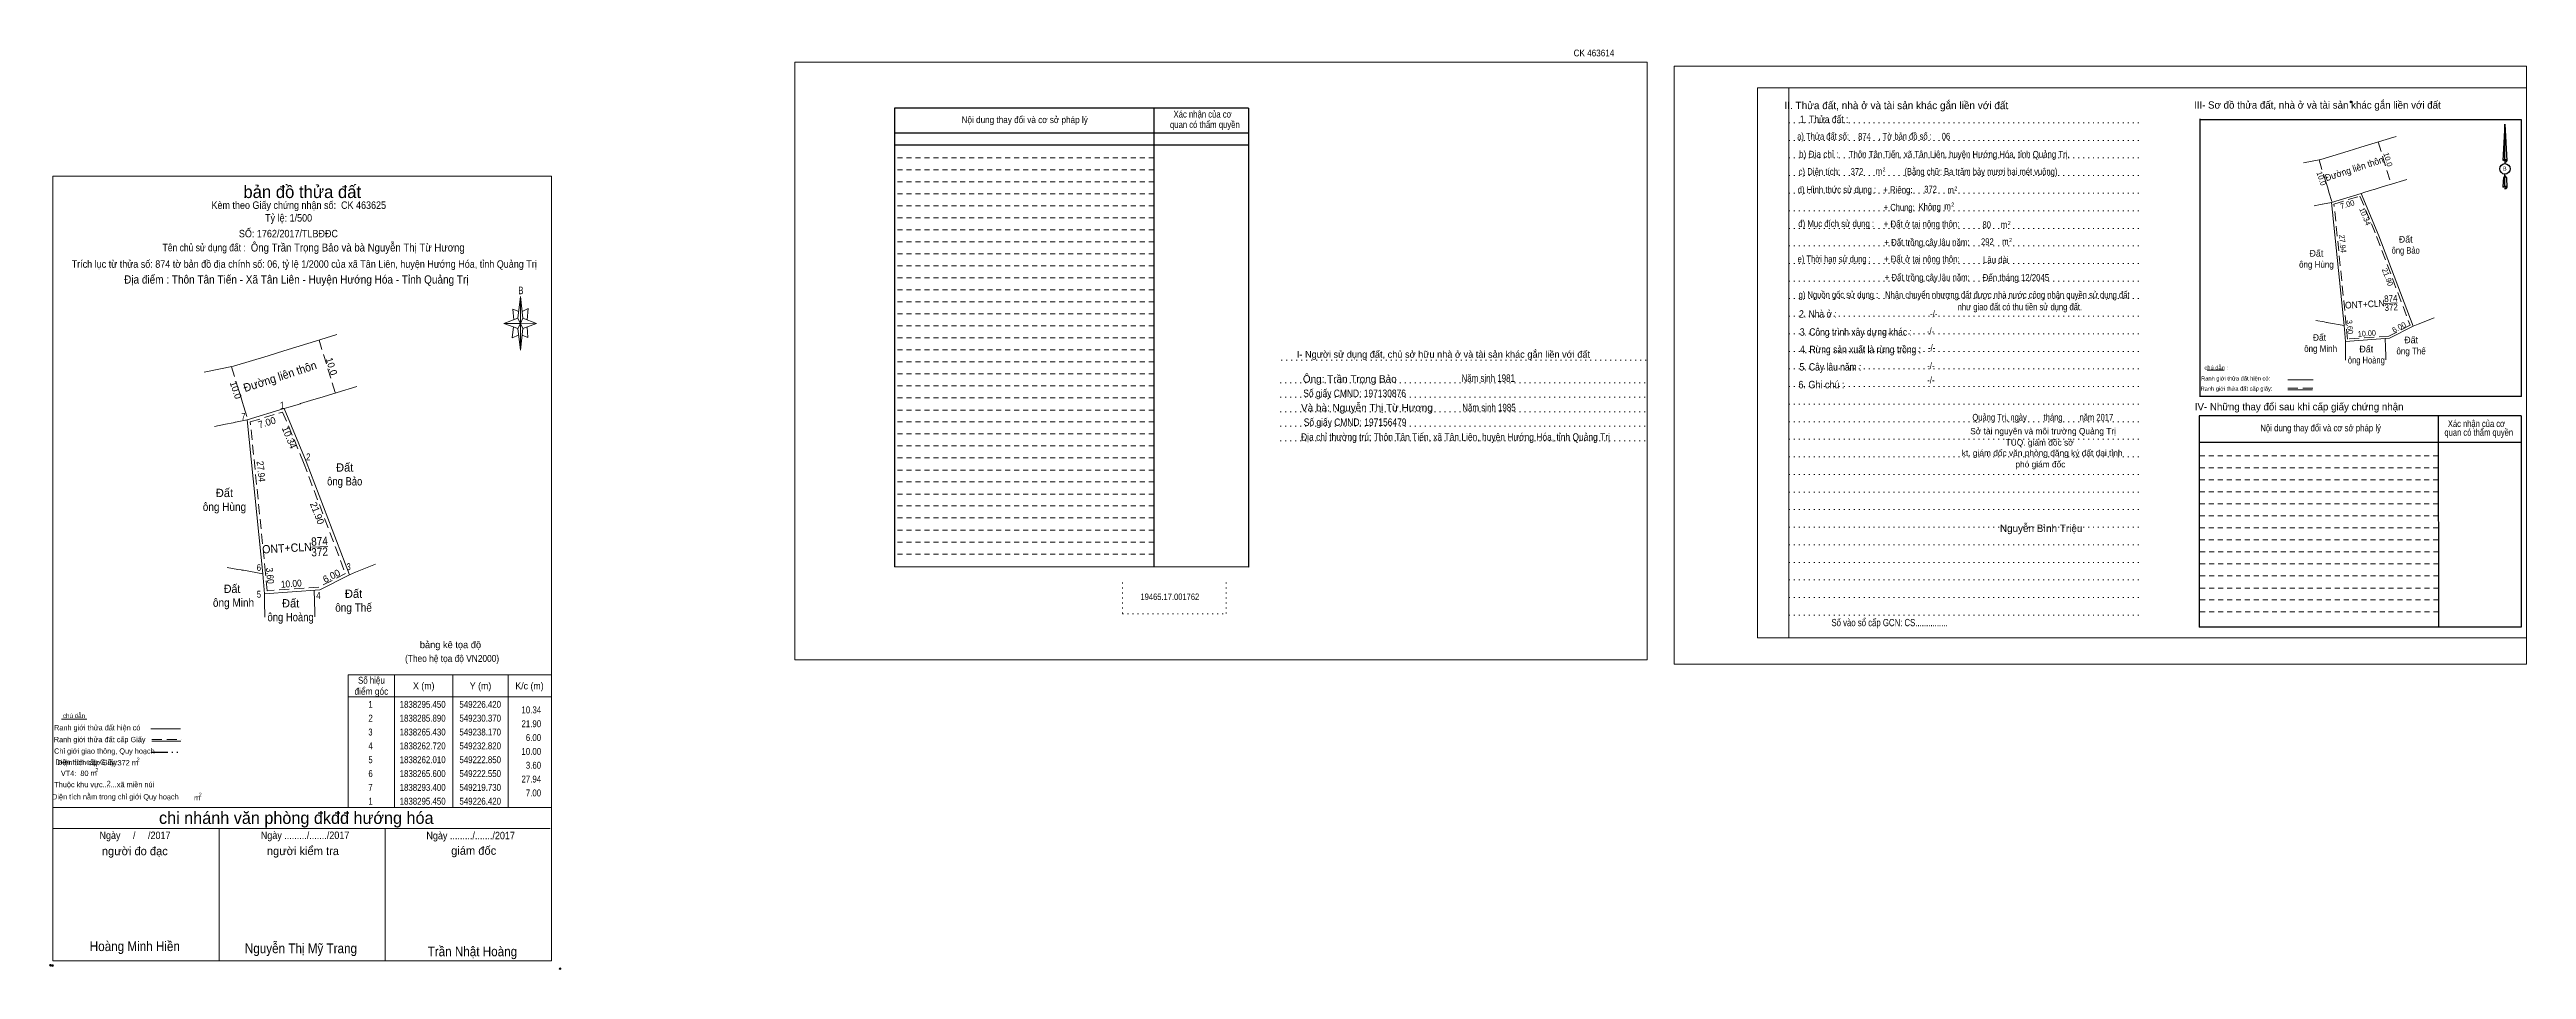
# Model space of a CAD drawing. Header units: metres. Extents: x 548693 to 549631, y 1838175 to 1838407.
# Drawn here: x 549184 to 549631.2, y 1838194.1 to 1838360.3 of the extents above; entities that cross this region are included whole.
import ezdxf
from ezdxf.enums import TextEntityAlignment as Align

# ---------------------------------------------------------------- set-up
doc = ezdxf.new("R2010")
doc.units = ezdxf.units.M
doc.header["$LTSCALE"] = 0.6
doc.header["$PDMODE"] = 32
doc.header["$PDSIZE"] = 0.3
for name, pattern in [('DASH_DOUBLE_DOT', [9.2, 5, -1.2, 0.3, -1.2, 0.3, -1.2]), ('DOTTED', [1.5, 0.3, -1.2]), ('MEDIUM_DASHED', [4.5, 3, -1.5]), ('SHORT_DASHED', [2.7, 1.5, -1.2])]:
    doc.linetypes.add(name, pattern=pattern)
for name, color, linetype, lineweight in [('1', 7, 'DOTTED', 13), ('14', 7, 'Continuous', 13), ('15', 7, 'Continuous', 13), ('18', 7, 'Continuous', 25), ('2', 7, 'SHORT_DASHED', 13), ('21', 7, 'Continuous', 13), ('28', 7, 'Continuous', 13), ('55', 7, 'Continuous', 13), ('63', 7, 'Continuous', 13)]:
    doc.layers.add(name, color=color, linetype=linetype, lineweight=lineweight)
for name, color, linetype in [('10', 7, 'Continuous'), ('20', 7, 'Continuous'), ('40', 7, 'Continuous'), ('9', 7, 'Continuous')]:
    doc.layers.add(name, color=color, linetype=linetype)

msp = doc.modelspace()

# ---------------------------------------------------------------- linework, layer by layer
at = {"layer": '1', "linetype": 'Continuous'}
for p, q in [((549492.42, 1838353.4), (549631.24, 1838353.4)), ((549492.42, 1838353.4), (549492.42, 1838254.02)), ((549631.24, 1838353.4), (549631.24, 1838253.18)), ((549492.42, 1838254.02), (549631.24, 1838254.02))]:
    msp.add_line(p, q, dxfattribs=at)
at = {"layer": '1'}
for p, q in [((549498.04, 1838353.4), (549498.04, 1838254.02)), ((549498.04, 1838353.4), (549498.04, 1838254.02)), ((549498.08, 1838347.1), (549561.5, 1838347.1)), ((549498.08, 1838343.92), (549561.5, 1838343.92)), ((549498.08, 1838340.74), (549561.5, 1838340.74)), ((549498.08, 1838337.56), (549561.5, 1838337.56)), ((549498.08, 1838334.38), (549561.5, 1838334.38)), ((549498.08, 1838331.2), (549561.5, 1838331.2)), ((549498.08, 1838328.02), (549561.5, 1838328.02)), ((549498.08, 1838324.86), (549561.5, 1838324.86)), ((549498.08, 1838321.66), (549561.5, 1838321.66)), ((549498.08, 1838318.5), (549561.5, 1838318.5)), ((549498.08, 1838315.32), (549561.5, 1838315.32)), ((549498.08, 1838312.14), (549561.5, 1838312.14)), ((549498.08, 1838308.96), (549561.5, 1838308.96)), ((549498.08, 1838305.8), (549561.5, 1838305.8)), ((549406.42, 1838304.18), (549472.46, 1838304.18)), ((549498.08, 1838302.62), (549561.5, 1838302.62)), ((549406.22, 1838300.12), (549472.24, 1838300.12)), ((549406.22, 1838297.5), (549472.24, 1838297.5)), ((549498.08, 1838299.44), (549561.5, 1838299.44)), ((549498.08, 1838296.26), (549561.5, 1838296.26)), ((549406.22, 1838294.88), (549472.24, 1838294.88)), ((549406.22, 1838292.26), (549472.24, 1838292.26)), ((549498.08, 1838293.08), (549561.5, 1838293.08)), ((549406.22, 1838289.62), (549472.24, 1838289.62)), ((549498.08, 1838289.92), (549561.5, 1838289.92)), ((549498.08, 1838286.74), (549561.5, 1838286.74)), ((549498.08, 1838283.56), (549561.5, 1838283.56)), ((549498.08, 1838280.38), (549561.5, 1838280.38)), ((549498.08, 1838277.2), (549561.5, 1838277.2)), ((549498.08, 1838274.02), (549561.5, 1838274.02)), ((549498.08, 1838270.84), (549561.5, 1838270.84)), ((549498.08, 1838267.66), (549561.5, 1838267.66)), ((549377.76, 1838264.04), (549377.76, 1838258.4)), ((549396.5, 1838264.04), (549396.5, 1838258.4)), ((549498.08, 1838264.5), (549561.5, 1838264.5)), ((549498.08, 1838261.32), (549561.5, 1838261.32)), ((549377.76, 1838258.4), (549396.5, 1838258.4)), ((549498.08, 1838258.14), (549561.5, 1838258.14))]:
    msp.add_line(p, q, dxfattribs=at)
at = {"layer": '1', "linetype": 'Continuous'}
for points in [[(549318.58, 1838250.04), (549472.48, 1838250.04), (549472.48, 1838358.04), (549318.58, 1838358.04)], [(549318.58, 1838358.04), (549472.48, 1838358.04), (549472.48, 1838250.04), (549318.58, 1838250.04)], [(549318.58, 1838250.04), (549472.48, 1838250.04), (549472.48, 1838358.04), (549318.58, 1838358.04)], [(549477.34, 1838249.3), (549631.24, 1838249.3), (549631.24, 1838357.3), (549477.34, 1838357.3)], [(549498.04, 1838353.4), (549631.24, 1838353.4), (549631.24, 1838254.02), (549498.04, 1838254.02)]]:
    msp.add_lwpolyline(points, close=True, dxfattribs=at)
at = {"layer": '14'}
for p, q in [((549594.09, 1838340.46), (549599.07, 1838341.99)), ((549599.07, 1838341.99), (549601.36, 1838342.7)), ((549601.36, 1838342.7), (549606.53, 1838344.28)), ((549606.53, 1838344.28), (549606.71, 1838344.34)), ((549606.71, 1838344.34), (549607.69, 1838344.64)), ((549590.98, 1838339.85), (549594.09, 1838340.46)), ((549607.03, 1838336.06), (549609.06, 1838336.69)), ((549609.06, 1838336.69), (549609.66, 1838336.87)), ((549596.06, 1838332.7), (549601.41, 1838334.34)), ((549598.31, 1838310.46), (549596.06, 1838332.7)), ((549601.41, 1838334.34), (549602.06, 1838334.54)), ((549604.57, 1838326.7), (549601.41, 1838334.34)), ((549602.06, 1838334.54), (549603.25, 1838334.91)), ((549603.25, 1838334.91), (549603.71, 1838335.05)), ((549603.71, 1838335.05), (549603.76, 1838335.06)), ((549603.76, 1838335.06), (549605.2, 1838335.5)), ((549605.2, 1838335.5), (549607.03, 1838336.06)), ((549604.57, 1838326.7), (549610.81, 1838310.33)), ((549605.57, 1838314.43), (549607.89, 1838314.55)), ((549593.19, 1838311.38), (549594.71, 1838311.11)), ((549593.19, 1838311.38), (549594.71, 1838311.11)), ((549593.19, 1838311.38), (549594.71, 1838311.11)), ((549593.19, 1838311.38), (549594.71, 1838311.11)), ((549594.71, 1838311.11), (549595.16, 1838311.03)), ((549594.71, 1838311.11), (549595.16, 1838311.03)), ((549594.71, 1838311.11), (549595.16, 1838311.03)), ((549594.71, 1838311.11), (549595.16, 1838311.03)), ((549595.16, 1838311.03), (549595.27, 1838311.02)), ((549595.16, 1838311.03), (549595.27, 1838311.02)), ((549595.16, 1838311.03), (549595.27, 1838311.02)), ((549595.16, 1838311.03), (549595.27, 1838311.02)), ((549598.31, 1838310.46), (549598.55, 1838307.59)), ((549606.53, 1838308.16), (549610.81, 1838310.33)), ((549610.81, 1838310.33), (549611.69, 1838310.69)), ((549611.69, 1838310.69), (549614.6, 1838311.87)), ((549606.53, 1838308.16), (549598.55, 1838307.59)), ((549598.55, 1838307.59), (549598.56, 1838306.9)), ((549598.56, 1838306.9), (549598.57, 1838306.28)), ((549598.57, 1838306.28), (549598.59, 1838304.38)), ((549605.74, 1838308.1), (549605.78, 1838306.54)), ((549605.78, 1838306.54), (549605.82, 1838304.94)), ((549598.59, 1838304.38), (549598.59, 1838304.21)), ((549605.82, 1838304.94), (549605.83, 1838304.63)), ((549605.83, 1838304.63), (549605.83, 1838304.26))]:
    msp.add_line(p, q, dxfattribs=at)
at = {"layer": '14', "linetype": 'MEDIUM_DASHED'}
for p, q in [((549604.46, 1838343.65), (549606.81, 1838335.99)), ((549595.58, 1838334.59), (549596.15, 1838332.73))]:
    msp.add_line(p, q, dxfattribs=at)
for points in [[(549593.8, 1838340.38), (549594.71, 1838337.38), (549594.9, 1838336.8)], [(549594.9, 1838336.8), (549595.35, 1838335.36), (549595.58, 1838334.59)]]:
    msp.add_lwpolyline(points, dxfattribs=at)
at = {"layer": '14'}
for points in [[(549592.93, 1838332.1), (549594.03, 1838332.31), (549594.34, 1838332.37)], [(549594.34, 1838332.37), (549594.39, 1838332.38), (549596.06, 1838332.7)], [(549595.27, 1838311.02), (549595.5, 1838310.98), (549598.31, 1838310.46)], [(549595.27, 1838311.02), (549595.5, 1838310.98), (549598.31, 1838310.46)], [(549595.27, 1838311.02), (549595.5, 1838310.98), (549598.31, 1838310.46)], [(549595.27, 1838311.02), (549595.5, 1838310.98), (549598.31, 1838310.46)]]:
    msp.add_lwpolyline(points, dxfattribs=at)
at = {"layer": '14', "linetype": 'MEDIUM_DASHED'}
msp.add_lwpolyline([(549596.49, 1838332.42), (549601.18, 1838333.86), (549604.19, 1838326.55), (549610.24, 1838310.5), (549606.42, 1838308.55), (549598.92, 1838308.02), (549598.71, 1838310.5)], close=True, dxfattribs=at)
at = {"layer": '15'}
for p, q in [((549223.49, 1838305.01), (549226.36, 1838305.89)), ((549226.36, 1838305.89), (549232.82, 1838307.87)), ((549232.82, 1838307.87), (549233.05, 1838307.94)), ((549233.05, 1838307.94), (549235.91, 1838308.82)), ((549211.94, 1838302.06), (549217.27, 1838303.1)), ((549217.27, 1838303.1), (549223.49, 1838305.01)), ((549227.23, 1838295.7), (549228.72, 1838296.16)), ((549228.72, 1838296.16), (549229.29, 1838296.33)), ((549229.29, 1838296.33), (549229.36, 1838296.35)), ((549229.36, 1838296.35), (549231.16, 1838296.9)), ((549231.16, 1838296.9), (549233.44, 1838297.6)), ((549233.44, 1838297.6), (549235.98, 1838298.38)), ((549235.98, 1838298.38), (549239.5, 1838299.46)), ((549213.8, 1838292.24), (549215.82, 1838292.64)), ((549219.73, 1838293.4), (549226.42, 1838295.45)), ((549222.55, 1838265.6), (549219.73, 1838293.4)), ((549226.42, 1838295.45), (549227.23, 1838295.7)), ((549230.37, 1838285.89), (549226.42, 1838295.45)), ((549231.4, 1838270.39), (549234.29, 1838270.55)), ((549216.14, 1838266.75), (549218.05, 1838266.41)), ((549216.14, 1838266.75), (549218.05, 1838266.41)), ((549216.14, 1838266.75), (549218.05, 1838266.41)), ((549216.14, 1838266.75), (549218.05, 1838266.41)), ((549218.05, 1838266.41), (549218.61, 1838266.31)), ((549218.05, 1838266.41), (549218.61, 1838266.31)), ((549218.05, 1838266.41), (549218.61, 1838266.31)), ((549218.05, 1838266.41), (549218.61, 1838266.31)), ((549218.61, 1838266.31), (549218.74, 1838266.29)), ((549218.61, 1838266.31), (549218.74, 1838266.29)), ((549218.61, 1838266.31), (549218.74, 1838266.29)), ((549218.61, 1838266.31), (549218.74, 1838266.29)), ((549222.55, 1838265.6), (549222.85, 1838262.01)), ((549232.82, 1838262.72), (549222.85, 1838262.01)), ((549222.85, 1838262.01), (549222.86, 1838261.14)), ((549222.86, 1838261.14), (549222.87, 1838260.37)), ((549222.87, 1838260.37), (549222.9, 1838257.99)), ((549231.83, 1838262.65), (549231.88, 1838260.69)), ((549231.88, 1838260.69), (549231.93, 1838258.69)), ((549222.9, 1838257.99), (549222.9, 1838257.78)), ((549231.93, 1838258.69), (549231.94, 1838258.31)), ((549231.94, 1838258.31), (549231.95, 1838257.84))]:
    msp.add_line(p, q, dxfattribs=at)
at = {"layer": '15', "linetype": 'MEDIUM_DASHED'}
for p, q in [((549232.7, 1838307.83), (549235.63, 1838298.27)), ((549219.13, 1838295.76), (549219.84, 1838293.43))]:
    msp.add_line(p, q, dxfattribs=at)
for points in [[(549216.91, 1838302.99), (549218.05, 1838299.25), (549218.28, 1838298.52)], [(549218.28, 1838298.52), (549218.84, 1838296.72), (549219.13, 1838295.76)]]:
    msp.add_lwpolyline(points, dxfattribs=at)
at = {"layer": '15'}
for points in [[(549215.82, 1838292.64), (549217.19, 1838292.91), (549217.58, 1838292.98)], [(549217.58, 1838292.98), (549217.64, 1838292.99), (549219.73, 1838293.4)], [(549218.74, 1838266.29), (549219.03, 1838266.24), (549222.55, 1838265.6)], [(549218.74, 1838266.29), (549219.03, 1838266.24), (549222.55, 1838265.6)], [(549218.74, 1838266.29), (549219.03, 1838266.24), (549222.55, 1838265.6)], [(549218.74, 1838266.29), (549219.03, 1838266.24), (549222.55, 1838265.6)]]:
    msp.add_lwpolyline(points, dxfattribs=at)
at = {"layer": '18'}
for p, q in [((549627.34, 1838346.86), (549627.7, 1838340.24)), ((549627.34, 1838346.86), (549627.7, 1838340.24)), ((549627.34, 1838346.86), (549627.7, 1838340.24)), ((549627.06, 1838341.28), (549627, 1838340.26)), ((549627.34, 1838340.46), (549627.34, 1838340.2)), ((549627.34, 1838340.2), (549627.34, 1838340.02)), ((549627.34, 1838340.02), (549627.34, 1838339.76)), ((549627.34, 1838340.02), (549627.34, 1838339.76)), ((549627.34, 1838340.02), (549627.34, 1838339.76)), ((549627.34, 1838337.52), (549627.34, 1838337.82)), ((549627.34, 1838337.52), (549627.34, 1838337.82)), ((549627.34, 1838337.52), (549627.34, 1838337.82)), ((549627.34, 1838337.52), (549627.62, 1838337.16)), ((549627.34, 1838337.52), (549627.62, 1838337.16)), ((549627.34, 1838337.52), (549627.62, 1838337.16)), ((549627.62, 1838337.16), (549627.7, 1838335.42)), ((549627.62, 1838337.16), (549627.7, 1838335.42)), ((549627.62, 1838337.16), (549627.7, 1838335.42)), ((549627.7, 1838340.24), (549627.7, 1838340.26)), ((549627.34, 1838335.64), (549627.34, 1838335.4)), ((549627.34, 1838335.4), (549627.34, 1838335.2)), ((549627.7, 1838335.42), (549627.7, 1838335.44))]:
    msp.add_line(p, q, dxfattribs=at)
for points in [[(549627.34, 1838340.46), (549627.34, 1838346.86), (549627.06, 1838341.28)], [(549627.34, 1838335.64), (549627.34, 1838337.52), (549627.1, 1838337.16), (549627.06, 1838336.46), (549627, 1838335.44)]]:
    msp.add_lwpolyline(points, dxfattribs=at)
msp.add_ellipse((549627.3602, 1838338.7685), major_axis=(0, 0.9435), ratio=0.983453, dxfattribs=at)
for centre, start_param, end_param in [((549627.3605, 1838340.2224), 1.57079633, 3.07445202), ((549627.3605, 1838340.2224), 0.06714063, 1.57079633), ((549627.3605, 1838340.2224), 4.71238898, 6.28318531), ((549627.3605, 1838335.407), 2.49106941, 3.07427841), ((549627.3605, 1838335.407), 1.57079633, 2.49106941), ((549627.3605, 1838335.407), 0.06714063, 1.57079633), ((549627.3605, 1838335.407), 4.71238898, 6.28318531)]:
    msp.add_ellipse(centre, major_axis=(0.3401, 0), ratio=0.655448, start_param=start_param, end_param=end_param, dxfattribs=at)
at = {"layer": '2', "linetype": 'Continuous', "lineweight": 25}
for p, q in [((549400.52, 1838349.76), (549336.58, 1838349.76)), ((549336.58, 1838349.76), (549336.58, 1838266.88)), ((549383.4, 1838349.76), (549383.42, 1838266.82)), ((549400.52, 1838345.24), (549336.66, 1838345.24)), ((549400.52, 1838343.08), (549336.66, 1838343.08))]:
    msp.add_line(p, q, dxfattribs=at)
at = {"layer": '2'}
for p, q in [((549383.4, 1838340.78), (549336.56, 1838340.78)), ((549383.4, 1838338.6), (549336.56, 1838338.6)), ((549383.4, 1838338.6), (549336.58, 1838338.6)), ((549383.4, 1838336.42), (549336.58, 1838336.42)), ((549383.4, 1838334.26), (549336.58, 1838334.26)), ((549383.4, 1838332.1), (549336.58, 1838332.1)), ((549383.4, 1838329.92), (549336.58, 1838329.92)), ((549383.4, 1838327.76), (549336.58, 1838327.76)), ((549383.42, 1838325.58), (549336.58, 1838325.58)), ((549383.42, 1838323.42), (549336.58, 1838323.42)), ((549383.42, 1838321.24), (549336.58, 1838321.24)), ((549383.42, 1838319.08), (549336.58, 1838319.08)), ((549383.42, 1838316.92), (549336.58, 1838316.92)), ((549383.42, 1838314.74), (549336.58, 1838314.74)), ((549383.42, 1838312.56), (549336.58, 1838312.56)), ((549383.42, 1838310.4), (549336.58, 1838310.4)), ((549383.42, 1838308.22), (549336.58, 1838308.22)), ((549383.42, 1838306.06), (549336.58, 1838306.06)), ((549383.42, 1838303.9), (549336.58, 1838303.9)), ((549383.42, 1838301.72), (549336.58, 1838301.72)), ((549383.42, 1838299.56), (549336.58, 1838299.56)), ((549383.42, 1838297.38), (549336.58, 1838297.38)), ((549383.42, 1838295.2), (549336.58, 1838295.2)), ((549383.42, 1838293.04), (549336.58, 1838293.04)), ((549383.42, 1838290.88), (549336.58, 1838290.88)), ((549383.42, 1838288.7), (549336.58, 1838288.7)), ((549383.42, 1838286.54), (549336.58, 1838286.54)), ((549383.42, 1838284.36), (549336.58, 1838284.36)), ((549615.32, 1838284.74), (549572.14, 1838284.74)), ((549383.42, 1838282.2), (549336.58, 1838282.2)), ((549383.42, 1838280.02), (549336.58, 1838280.02)), ((549615.32, 1838282.58), (549572.14, 1838282.58)), ((549615.32, 1838280.4), (549572.14, 1838280.4)), ((549615.32, 1838278.22), (549572.14, 1838278.22)), ((549383.42, 1838277.86), (549336.58, 1838277.86)), ((549383.42, 1838275.7), (549336.58, 1838275.7)), ((549615.32, 1838276.06), (549572.14, 1838276.06)), ((549615.32, 1838273.9), (549572.14, 1838273.9)), ((549383.42, 1838273.52), (549336.58, 1838273.52)), ((549383.42, 1838271.34), (549336.58, 1838271.34)), ((549615.32, 1838271.72), (549572.14, 1838271.72)), ((549615.34, 1838269.56), (549572.14, 1838269.56)), ((549383.42, 1838269.18), (549336.58, 1838269.18)), ((549615.34, 1838267.38), (549572.14, 1838267.38)), ((549615.34, 1838265.22), (549572.14, 1838265.22)), ((549615.34, 1838263.04), (549572.14, 1838263.04)), ((549615.34, 1838260.88), (549572.14, 1838260.88)), ((549615.36, 1838258.72), (549572.14, 1838258.72))]:
    msp.add_line(p, q, dxfattribs=at)
at = {"layer": '2', "linetype": 'Continuous', "lineweight": 25}
msp.add_lwpolyline([(549400.52, 1838349.76), (549400.5, 1838266.78), (549336.58, 1838266.88)], dxfattribs=at)
at = {"layer": '21'}
for p, q in [((549268.58, 1838311.82), (549269.08, 1838315.72)), ((549268.58, 1838309.92), (549266.08, 1838310.82)), ((549269.48, 1838309.92), (549269.08, 1838306.02)), ((549269.48, 1838311.82), (549271.98, 1838310.82)), ((549270.28, 1838310.22), (549270.38, 1838308.32)), ((549270.38, 1838308.32), (549269.38, 1838308.72))]:
    msp.add_line(p, q, dxfattribs=at)
for points in [[(549269.08, 1838315.72), (549269.48, 1838311.82), (549269.08, 1838310.82)], [(549269.08, 1838310.82), (549266.08, 1838310.82), (549268.58, 1838311.82), (549269.48, 1838309.92), (549271.98, 1838310.82), (549269.08, 1838310.92)], [(549269.08, 1838310.82), (549269.08, 1838306.02), (549268.58, 1838309.92)]]:
    msp.add_lwpolyline(points, close=True, dxfattribs=at)
for points in [[(549269.08, 1838310.82), (549268.58, 1838311.82), (549266.08, 1838310.82)], [(549267.78, 1838310.22), (549267.58, 1838308.22), (549268.68, 1838308.72)], [(549268.78, 1838313.02), (549267.68, 1838313.42), (549267.88, 1838311.52)], [(549269.08, 1838310.82), (549269.48, 1838309.92), (549271.98, 1838310.82)], [(549269.38, 1838313.02), (549270.48, 1838313.52), (549270.28, 1838311.52)]]:
    msp.add_lwpolyline(points, dxfattribs=at)
msp.add_point((549276.22, 1838194.26), dxfattribs=at)
at = {"layer": '28', "lineweight": 25}
for p, q in [((549572.24, 1838347.82), (549572.24, 1838297.84)), ((549630.32, 1838297.66), (549572.18, 1838297.66)), ((549615.32, 1838294.14), (549615.36, 1838255.98)), ((549630.28, 1838294.14), (549630.26, 1838255.98)), ((549630.26, 1838289.3), (549572.14, 1838289.3)), ((549630.26, 1838255.98), (549572.14, 1838255.98))]:
    msp.add_line(p, q, dxfattribs=at)
at = {"layer": '28', "linetype": 'SHORT_DASHED'}
msp.add_line((549615.32, 1838286.92), (549572.14, 1838286.92), dxfattribs=at)
at = {"layer": '28'}
for p, q in [((549186.17, 1838239.36), (549190.77, 1838239.36)), ((549186.17, 1838239.36), (549190.77, 1838239.36)), ((549202.31, 1838237.6), (549207.69, 1838237.6)), ((549202.31, 1838237.6), (549207.69, 1838237.6)), ((549202.51, 1838235.36), (549207.77, 1838235.36)), ((549202.51, 1838235.36), (549207.77, 1838235.36)), ((549184.65, 1838223.36), (549274.65, 1838223.36)), ((549184.65, 1838223.36), (549274.65, 1838223.36)), ((549184.65, 1838219.56), (549274.45, 1838219.56)), ((549184.65, 1838219.56), (549274.45, 1838219.56)), ((549184.65, 1838219.56), (549274.45, 1838219.56)), ((549184.65, 1838219.56), (549274.45, 1838219.56)), ((549184.65, 1838219.56), (549274.45, 1838219.56)), ((549184.65, 1838219.56), (549274.45, 1838219.56)), ((549214.65, 1838195.66), (549214.65, 1838219.56)), ((549214.65, 1838195.66), (549214.65, 1838219.56)), ((549244.65, 1838195.66), (549244.65, 1838219.56)), ((549244.65, 1838195.66), (549244.65, 1838219.56))]:
    msp.add_line(p, q, dxfattribs=at)
at = {"layer": '28', "linetype": 'MEDIUM_DASHED'}
msp.add_line((549202.51, 1838235.68), (549207.95, 1838235.68), dxfattribs=at)
msp.add_line((549202.51, 1838235.68), (549207.95, 1838235.68), dxfattribs=at)
at = {"layer": '28', "linetype": 'DASH_DOUBLE_DOT', "lineweight": 25}
msp.add_line((549202.41, 1838233.38), (549207.65, 1838233.38), dxfattribs=at)
msp.add_line((549202.41, 1838233.38), (549207.65, 1838233.38), dxfattribs=at)
at = {"layer": '28', "lineweight": 25}
for points in [[(549630.32, 1838297.66), (549630.32, 1838347.64), (549572.18, 1838347.64)], [(549630.28, 1838294.14), (549572.14, 1838294.14), (549572.14, 1838255.98)]]:
    msp.add_lwpolyline(points, dxfattribs=at)
at = {"layer": '28'}
msp.add_lwpolyline([(549184.65, 1838337.46), (549274.65, 1838337.46), (549274.65, 1838195.66), (549184.65, 1838195.66)], close=True, dxfattribs=at)
msp.add_lwpolyline([(549184.65, 1838337.46), (549274.65, 1838337.46), (549274.65, 1838195.66), (549184.65, 1838195.66)], close=True, dxfattribs=at)
msp.add_lwpolyline([(549274.65, 1838195.66), (549184.65, 1838195.66), (549184.65, 1838219.56)], dxfattribs=at)
msp.add_lwpolyline([(549274.65, 1838195.66), (549184.65, 1838195.66), (549184.65, 1838219.56)], dxfattribs=at)
for p in [(549599.54, 1838350.88), (549184.19, 1838194.88), (549184.59, 1838194.82)]:
    msp.add_point(p, dxfattribs=at)
at = {"layer": '55'}
for p, q in [((549573.6, 1838302.38), (549576.64, 1838302.42)), ((549588.14, 1838300.68), (549592.72, 1838300.68)), ((549588.18, 1838298.82), (549592.58, 1838298.82)), ((549588.18, 1838298.82), (549592.58, 1838298.82))]:
    msp.add_line(p, q, dxfattribs=at)
at = {"layer": '55', "linetype": 'MEDIUM_DASHED'}
msp.add_line((549588.18, 1838299.16), (549592.68, 1838299.16), dxfattribs=at)
at = {"layer": '63'}
for p, q in [((549230.37, 1838285.89), (549238.17, 1838265.43)), ((549232.82, 1838262.72), (549238.17, 1838265.43)), ((549238.17, 1838265.43), (549239.27, 1838265.88)), ((549239.27, 1838265.88), (549242.91, 1838267.36)), ((549246.35, 1838247.36), (549246.35, 1838223.36)), ((549256.85, 1838247.36), (549256.85, 1838223.36)), ((549266.85, 1838247.36), (549266.85, 1838223.36)), ((549237.95, 1838243.36), (549274.65, 1838243.36))]:
    msp.add_line(p, q, dxfattribs=at)
at = {"layer": '63', "linetype": 'MEDIUM_DASHED'}
msp.add_lwpolyline([(549220.27, 1838293.04), (549226.13, 1838294.84), (549229.9, 1838285.71), (549237.46, 1838265.64), (549232.68, 1838263.21), (549223.31, 1838262.54), (549223.05, 1838265.65)], close=True, dxfattribs=at)
at = {"layer": '63'}
msp.add_lwpolyline([(549237.95, 1838247.36), (549274.65, 1838247.36), (549274.65, 1838223.36), (549237.95, 1838223.36)], close=True, dxfattribs=at)

# ---------------------------------------------------------------- texts
at = {"layer": '10'}
for s, height, p in [('kt. giám đốc văn phòng đăng ký đất đai tỉnh', 1.125, (549543.795, 1838286.87)), ('TUQ. giám đốc sở', 1.125, (549543.35, 1838288.77)), ('phó giám đốc', 1.125, (549543.485, 1838284.83)), ('Nguyễn Bình Triệu', 1.335, (549543.62, 1838273.16))]:
    msp.add_text(s, height=height, dxfattribs=at).set_placement(p, align=Align.CENTER)
at = {"layer": '14'}
for s, height, rotation, p in [('10.0', 1, 286.887, (549605.7603, 1838340.3202)), ('10.0', 1, 289.056, (549593.732, 1838336.8782)), ('7.00', 1, 17.037, (549599.0485, 1838331.8634)), ('10.34', 1, 292.449, (549601.6638, 1838329.9859)), ('21.90', 0.9998, 290.868, (549605.6959, 1838319.0431)), ('6.00', 1, 26.864, (549608.4591, 1838309.7026))]:
    msp.add_text(s, height=height, rotation=rotation, dxfattribs=at).set_placement(p, align=Align.CENTER)
for s, height, rotation, width, p in [('Đường liên thôn', 1.2, 18.011, 0.95, (549600.3345, 1838338.2268)), ('27.94', 1, 275.792, 0.9, (549597.5616, 1838325.2055)), ('ONT+CLN', 1.2, 3.193, 0.95, (549602.0916, 1838313.7203)), ('874', 1.2, 3.193, 0.9, (549606.7866, 1838314.7462)), ('372', 1.2, 3.193, 0.9, (549606.8416, 1838313.1659)), ('3.60', 1, 274.777, 0.9, (549598.8672, 1838310.1566)), ('10.00', 1, 4.073, 0.9, (549602.4545, 1838308.5457))]:
    msp.add_text(s, height=height, rotation=rotation, dxfattribs=dict(at, width=width)).set_placement(p, align=Align.CENTER)
for p in [(549593.315, 1838322.91), (549609.435, 1838325.45), (549602.325, 1838305.61), (549610.415, 1838307.26)]:
    msp.add_text('Đất', height=1.2, dxfattribs=at).set_placement(p, align=Align.CENTER)
for s, width, p in [('ông Bảo', 0.85, (549609.44, 1838323.45)), ('ông Hùng', 0.9, (549593.32, 1838320.91)), ('ông Minh', 0.9, (549594.075, 1838305.7)), ('Đất ', 0.95, (549594.08, 1838307.7)), ('ông Thế', 0.9, (549610.415, 1838305.26)), ('ông Hoàng', 0.85, (549602.325, 1838303.61))]:
    msp.add_text(s, height=1.2, dxfattribs=dict(at, width=width)).set_placement(p, align=Align.CENTER)
at = {"layer": '15'}
for s, rotation, width, p in [('Đường liên thôn', 18.011, 0.95, (549225.8781, 1838300.5544)), ('ONT+CLN', 3.193, 0.95, (549226.9482, 1838269.5098)), ('874', 3.193, 0.9, (549232.8232, 1838270.7427)), ('372', 3.193, 0.9, (549232.8382, 1838268.8125))]:
    msp.add_text(s, height=1.5, rotation=rotation, dxfattribs=dict(at, width=width)).set_placement(p, align=Align.CENTER)
for rotation, p in [(286.887, (549234.354, 1838302.9115)), (289.056, (549217.0705, 1838298.6041))]:
    msp.add_text('10.0', height=1.25, rotation=rotation, dxfattribs=at).set_placement(p, align=Align.CENTER)
for s, width, p in [('ông Bảo', 0.85, (549237.335, 1838281.57)), ('ông Hùng', 0.9, (549215.625, 1838276.97)), ('ông Minh', 0.9, (549217.255, 1838259.65)), ('Đất ', 0.95, (549217.26, 1838262.15)), ('ông Thế', 0.9, (549238.93, 1838258.76)), ('ông Hoàng', 0.85, (549227.565, 1838257.03))]:
    msp.add_text(s, height=1.5, dxfattribs=dict(at, width=width)).set_placement(p, align=Align.CENTER)
for p in [(549237.33, 1838284.07), (549215.62, 1838279.47), (549227.57, 1838259.53), (549238.93, 1838261.26)]:
    msp.add_text('Đất', height=1.5, dxfattribs=at).set_placement(p, align=Align.CENTER)
at = {"layer": '18'}
for s, height, p in [('II. Thửa đất, nhà ở và tài sản khác gắn liền với đất', 1.35, (549517.475, 1838349.56)), ('Sở tài nguyên và môi trường Quảng Trị', 1.125, (549543.975, 1838290.82))]:
    msp.add_text(s, height=height, dxfattribs=at).set_placement(p, align=Align.CENTER)
for s, height, width, p in [('a) Thửa đất số:              , Tờ bản đồ số : ', 1.238, 0.8, (549511.915, 1838344.04)), ('1. Thửa đất :', 1.35, 0.85, (549504.425, 1838347.04)), ('06', 1.24, 0.8, (549526.435, 1838344.04)), ('b) Địa chỉ : ', 1.238, 0.9, (549503.66, 1838340.8)), (' Thôn Tân Tiến, xã Tân Liên, huyện Hướng Hóa, tỉnh Quảng Trị.', 1.24, 0.85, (549528.63, 1838340.78)), ('874', 1.24, 0.8, (549511.715, 1838344)), ('c) Diện tích: ', 1.24, 0.85, (549503.77, 1838337.66)), ('372', 1.24, 0.8, (549510.365, 1838337.67)), (' m', 1.238, 0.85, (549514.14, 1838337.72)), ('2', 0.75, 0.75, (549515.255, 1838338.26)), ('(Bằng chữ: Ba trăm bảy mươi hai mét vuông)', 1.24, 0.8, (549532.74, 1838337.66)), ('B', 0.75, 0.9, (549627.305, 1838338.43)), ('d) Hình thức sử dụng :', 1.238, 0.85, (549506.745, 1838334.4)), ('+ Riêng: ', 1.238, 0.85, (549517.96, 1838334.38)), ('       + Chung:', 1.238, 0.8, (549516.67, 1838331.2)), ('Không', 1.238, 0.85, (549523.495, 1838331.28)), ('372', 1.24, 0.8, (549523.655, 1838334.48)), (' m', 1.238, 0.85, (549526.52, 1838331.4)), (' m', 1.238, 0.85, (549527.08, 1838334.32)), ('2', 0.75, 0.75, (549527.655, 1838331.94)), ('2', 0.75, 0.75, (549528.215, 1838334.86)), ('đ) Mục đích sử dụng :', 1.238, 0.85, (549506.62, 1838328.26)), ('+ Đất ở tại nông thôn:', 1.24, 0.85, (549522.035, 1838328.19)), ('80', 1.24, 0.8, (549533.785, 1838328.06)), (' m', 1.238, 0.85, (549536.72, 1838328.08)), ('2', 0.75, 0.75, (549537.855, 1838328.6)), ('e) Thời hạn sử dụng :', 1.238, 0.8, (549506.25, 1838321.88)), ('+ Đất ở tại nông thôn:', 1.24, 0.85, (549522.085, 1838321.86)), ('+ Đất trồng cây lâu năm:', 1.238, 0.85, (549523.01, 1838324.88)), ('292', 1.24, 0.8, (549533.905, 1838324.99)), ('Lâu dài', 1.24, 0.85, (549535.435, 1838321.74)), (' m', 1.238, 0.85, (549536.97, 1838325.01)), ('2', 0.75, 0.75, (549538.105, 1838325.53)), ('+ Đất trồng cây lâu năm:', 1.238, 0.85, (549523.06, 1838318.55)), ('Đến tháng 12/2045', 1.24, 0.85, (549539.07, 1838318.51)), ('g) Nguồn gốc sử dụng :', 1.238, 0.8, (549507.015, 1838315.42)), ('Nhận chuyển nhượng đất được nhà nước công nhận quyền sử dụng đất ', 1.24, 0.8, (549537.7, 1838315.38)), (' như giao đất có thu tiền sử dụng đất.', 1.24, 0.8, (549539.59, 1838313.22)), ('2. Nhà ở :', 1.35, 0.85, (549503.315, 1838311.88)), ('3. Công trình xây dựng khác :', 1.35, 0.85, (549510.155, 1838308.62)), ('4. Rừng sản xuất là rừng trồng :', 1.35, 0.85, (549511, 1838305.46)), ('5. Cây lâu năm :', 1.35, 0.85, (549505.575, 1838302.32)), ('6. Ghi chú :', 1.35, 0.9, (549503.945, 1838299.12)), ('Quảng Trị, ngày        tháng        năm 2017', 1.24, 0.8, (549543.92, 1838293.26)), ('19465.17.001762', 1.16, 0.85, (549386.31, 1838260.88)), ('Số vào sổ cấp GCN: CS...............', 1.312, 0.8, (549516.25, 1838256.14))]:
    msp.add_text(s, height=height, dxfattribs=dict(at, width=width)).set_placement(p, align=Align.CENTER)
at = {"layer": '2'}
for s, width, p in [('Nội dung thay đổi và cơ sở pháp lý', 0.9, (549360.1, 1838347.04)), ('Nội dung thay đổi và cơ sở pháp lý', 0.9, (549360.1, 1838347.04)), (' quan có thẩm quyền', 0.85, (549392.44, 1838346.16)), (' quan có thẩm quyền', 0.85, (549392.44, 1838346.16)), ('Xác nhận của cơ', 0.85, (549392.225, 1838348.04)), ('Xác nhận của cơ', 0.85, (549392.225, 1838348.04))]:
    msp.add_text(s, height=1.223, dxfattribs=dict(at, width=width)).set_placement(p, align=Align.CENTER)
at = {"layer": '20', "width": 0.9}
msp.add_text('Địa điểm : Thôn Tân Tiến - Xã Tân Liên - Huyện Hướng Hóa - Tỉnh Quảng Trị                 ', height=1.5, dxfattribs=at).set_placement((549232.86, 1838318.04), align=Align.CENTER)
at = {"layer": '21', "width": 0.75}
msp.add_text('B', height=1.378, dxfattribs=at).set_placement((549269.13, 1838316.12), align=Align.CENTER)
at = {"layer": '28'}
for s, height, p in [('III- Sơ đồ thửa đất, nhà ở và tài sản khác gắn liền với đất', 1.313, (549593.49, 1838349.66)), ('bản đồ thửa đất', 2.25, (549229.665, 1838333.5)), ('bản đồ thửa đất', 2.25, (549229.665, 1838333.5)), ('I- Người sử dụng đất, chủ sở hữu nhà ở và tài sản khác gắn liền với đất', 1.24, (549435.705, 1838304.64)), ('IV- Những thay đổi sau khi cấp giấy chứng nhận', 1.313, (549590.2, 1838295.14)), ('bảng kê tọa độ', 1.25, (549256.425, 1838252.17)), ('chi nhánh văn phòng đkđđ hướng hóa', 2.187, (549228.585, 1838220.42)), ('chi nhánh văn phòng đkđđ hướng hóa', 2.187, (549228.585, 1838220.42)), ('người đo đạc', 1.5, (549199.435, 1838214.76)), ('người đo đạc', 1.5, (549199.435, 1838214.76)), ('người kiểm tra', 1.5, (549229.785, 1838214.78)), ('người kiểm tra', 1.5, (549229.785, 1838214.78)), (' giám đốc', 1.5, (549260.34, 1838214.84))]:
    msp.add_text(s, height=height, dxfattribs=at).set_placement(p, align=Align.CENTER)
for s, height, width, p in [('Kèm theo Giấy chứng nhận số:  CK 463625', 1.35, 0.9, (549229.035, 1838331.54)), ('SỐ: 1762/2017/TLBĐĐC', 1.35, 0.9, (549227.17, 1838326.4)), ('Tỷ lệ: 1/500', 1.35, 0.9, (549227.2, 1838329.24)), ('Tên chủ sử dụng đất :', 1.35, 0.85, (549211.965, 1838323.88)), ('Trích lục từ thửa số: 874 tờ bản đồ địa chính số: 06, tỷ lệ 1/2000 của xã Tân Liên, huyện Hướng Hóa, tỉnh Quảng Trị', 1.35, 0.9, (549230.025, 1838320.9)), ('-/-', 1.238, 0.85, (549523.65, 1838308.82)), ('-/-', 1.238, 0.85, (549524.23, 1838311.94)), ('-/-', 1.238, 0.85, (549523.85, 1838305.84)), ('Năm sinh 1981', 1.34, 0.8, (549443.79, 1838300.29)), ('-/-', 1.238, 0.85, (549523.71, 1838302.6)), ('-/-', 1.238, 0.85, (549523.71, 1838300)), ('Số giấy CMND: 197130876', 1.34, 0.85, (549419.67, 1838297.55)), ('Năm sinh 1985', 1.34, 0.8, (549443.925, 1838294.98)), ('Số giấy CMND: 197156479', 1.34, 0.85, (549419.755, 1838292.33)), ('Nội dung thay đổi và cơ sở pháp lý', 1.238, 0.85, (549594.07, 1838291.34)), (' quan có thẩm quyền', 1.238, 0.8, (549622.44, 1838290.54)), ('Xác nhận của cơ', 1.238, 0.8, (549622.21, 1838292.12)), ('Địa chỉ thường trú: Thôn Tân Tiến, xã Tân Liên, huyện Hướng Hóa, tỉnh Quảng Trị', 1.34, 0.85, (549437.885, 1838289.65)), ('(Theo hệ tọa độ VN2000)', 1.25, 0.9, (549256.72, 1838249.69)), ('Ranh giới thửa đất hiện có ', 0.96, 0.9, (549192.835, 1838237.32)), ('Ranh giới thửa đất hiện có ', 0.96, 0.9, (549192.835, 1838237.32)), ('chú dẫn', 0.8, 1.05, (549188.46, 1838239.56)), ('chú dẫn', 0.8, 1.05, (549188.46, 1838239.56)), ('Ranh giới thửa đất cấp Giấy', 0.96, 0.9, (549193.09, 1838235.18)), ('Ranh giới thửa đất cấp Giấy', 0.96, 0.9, (549193.09, 1838235.18)), ('Chỉ giới giao thông, Quy hoạch', 0.96, 0.9, (549193.94, 1838233.1)), ('Chỉ giới giao thông, Quy hoạch', 0.96, 0.9, (549193.94, 1838233.1)), ('Diện tích cấp Giấy: ', 0.96, 0.9, (549190.845, 1838231.1)), ('Diện tích cấp Giấy: ', 0.96, 0.9, (549191.195, 1838231.03)), (' VT4:  80', 0.96, 0.9, (549188.4, 1838229.08)), ('m', 0.96, 0.9, (549192.005, 1838229.11)), ('2', 0.6998, 0.8, (549192.585, 1838229.79)), ('372', 0.96, 0.85, (549197.42, 1838230.98)), ('m', 0.96, 0.9, (549199.475, 1838231.02)), ('2', 0.6998, 0.8, (549200.055, 1838231.7)), ('Thuộc khu vực.......xã miền núi', 0.96, 0.9, (549193.915, 1838227.04)), ('Diện tích nằm trong chỉ giới Quy hoạch     ', 0.96, 0.9, (549196.84, 1838224.84)), ('2', 0.96, 0.8, (549194.73, 1838227.24)), ('m', 0.96, 0.9, (549210.675, 1838224.66)), ('2', 0.6998, 0.8, (549211.255, 1838225.34)), ('Ngày     /     /2017', 1.35, 0.9, (549199.47, 1838217.68)), ('Ngày ........./......./2017', 1.35, 0.9, (549230.175, 1838217.68)), ('Ngày ........./......./2017', 1.35, 0.9, (549260.075, 1838217.64)), ('Hoàng Minh Hiền', 1.75, 0.9, (549199.44, 1838197.44)), ('Nguyễn Thị Mỹ Trang', 1.75, 0.9, (549229.43, 1838197.06)), ('Trần Nhật Hoàng', 1.75, 0.9, (549260.385, 1838196.5)), ('Trần Nhật Hoàng', 1.75, 0.9, (549260.385, 1838196.5))]:
    msp.add_text(s, height=height, dxfattribs=dict(at, width=width)).set_placement(p, align=Align.CENTER)
at = {"layer": '28', "width": 0.9}
msp.add_text('Ông Trần Trọng Bảo và bà Nguyễn Thị Từ Hương', height=1.44, dxfattribs=at).set_placement((549220.38, 1838323.84))
at = {"layer": '40', "width": 0.9}
msp.add_text('CK 463614', height=1.22, dxfattribs=at).set_placement((549462.88, 1838359.1), align=Align.CENTER)
at = {"layer": '55'}
msp.add_text('chú dẫn :', height=0.7485, rotation=359.974, dxfattribs=at).set_placement((549575.2248, 1838302.4689), align=Align.CENTER)
at = {"layer": '55', "width": 0.9}
for s, p in [('Ranh giới thửa đất hiện có:', (549578.7291, 1838300.5224)), ('Ranh giới thửa đất cấp giấy:', (549578.8891, 1838298.6829))]:
    msp.add_text(s, height=0.7485, rotation=0.135, dxfattribs=at).set_placement(p, align=Align.CENTER)
at = {"layer": '63'}
for s, width, p in [(' 1', 0.75, (549226.42, 1838295.45)), (' 7', 0.8, (549219.42, 1838293.4)), (' 2', 0.85, (549231.15, 1838286.1)), (' 6', 0.85, (549222.23, 1838266.12)), (' 3', 0.8, (549238.41, 1838266.27)), (' 5', 0.8, (549222.22, 1838261.28)), (' 4', 0.85, (549232.97, 1838261.05)), ('21.90', 0.85, (549272.8, 1838237.89)), ('10.34', 0.85, (549272.8, 1838240.39)), ('10.00', 0.85, (549272.8, 1838232.89)), ('6.00', 0.85, (549272.8, 1838235.39)), ('27.94', 0.85, (549272.8, 1838227.89)), ('3.60', 0.85, (549272.8, 1838230.39)), ('7.00', 0.85, (549272.8, 1838225.39))]:
    msp.add_text(s, height=1.25, dxfattribs=dict(at, width=width)).set_placement(p, align=Align.RIGHT)
for s, rotation, p in [('7.00', 17.037, (549223.4669, 1838292.3479)), ('10.34', 292.449, (549226.7418, 1838290.0037)), ('21.90', 290.868, (549231.771, 1838276.3326)), ('6.00', 26.864, (549235.2326, 1838264.6463))]:
    msp.add_text(s, height=1.25, rotation=rotation, dxfattribs=at).set_placement(p, align=Align.CENTER)
at = {"layer": '63', "width": 0.9}
for s, rotation, p in [('27.94', 275.792, (549221.6094, 1838284.0331)), ('3.60', 274.777, (549223.2414, 1838265.217)), ('10.00', 4.073, (549227.7256, 1838263.2021))]:
    msp.add_text(s, height=1.25, rotation=rotation, dxfattribs=at).set_placement(p, align=Align.CENTER)
at = {"layer": '63'}
for s, width, p in [('Số hiệu', 0.85, (549242.15, 1838245.74)), ('điểm góc', 0.9, (549242.15, 1838243.74)), (' 1', 0.75, (549241.8, 1838241.39)), ('1838295.450', 0.85, (549251.4, 1838241.39)), ('X (m)', 0.95, (549251.6, 1838244.74)), ('549226.420', 0.85, (549261.8, 1838241.39)), ('Y (m)', 0.95, (549261.855, 1838244.74)), ('K/c (m)', 0.95, (549270.695, 1838244.74)), (' 2', 0.85, (549241.805, 1838238.89)), ('1838285.890', 0.85, (549251.4, 1838238.89)), ('549230.370', 0.85, (549261.8, 1838238.89)), (' 4', 0.85, (549241.8, 1838233.89)), (' 3', 0.8, (549241.795, 1838236.39)), ('1838265.430', 0.85, (549251.4, 1838236.39)), ('1838262.720', 0.85, (549251.4, 1838233.89)), ('549238.170', 0.85, (549261.8, 1838236.39)), ('549232.820', 0.85, (549261.8, 1838233.89)), (' 5', 0.8, (549241.805, 1838231.39)), (' 6', 0.85, (549241.805, 1838228.89)), ('1838262.010', 0.85, (549251.4, 1838231.39)), ('1838265.600', 0.85, (549251.4, 1838228.89)), ('549222.850', 0.85, (549261.8, 1838231.39)), ('549222.550', 0.85, (549261.8, 1838228.89)), (' 7', 0.8, (549241.805, 1838226.39)), (' 1', 0.75, (549241.8, 1838223.89)), ('1838293.400', 0.85, (549251.4, 1838226.39)), ('1838295.450', 0.85, (549251.4, 1838223.89)), ('549219.730', 0.85, (549261.8, 1838226.39)), ('549226.420', 0.85, (549261.8, 1838223.89))]:
    msp.add_text(s, height=1.25, dxfattribs=dict(at, width=width)).set_placement(p, align=Align.CENTER)
at = {"layer": '9'}
for s, p in [('Ông: Trần Trọng Bảo', (549418.795, 1838300.15)), ('Và bà: Nguyễn Thị Từ Hương', (549421.895, 1838294.95))]:
    msp.add_text(s, height=1.34, dxfattribs=at).set_placement(p, align=Align.CENTER)

doc.saveas('drawing.dxf')
